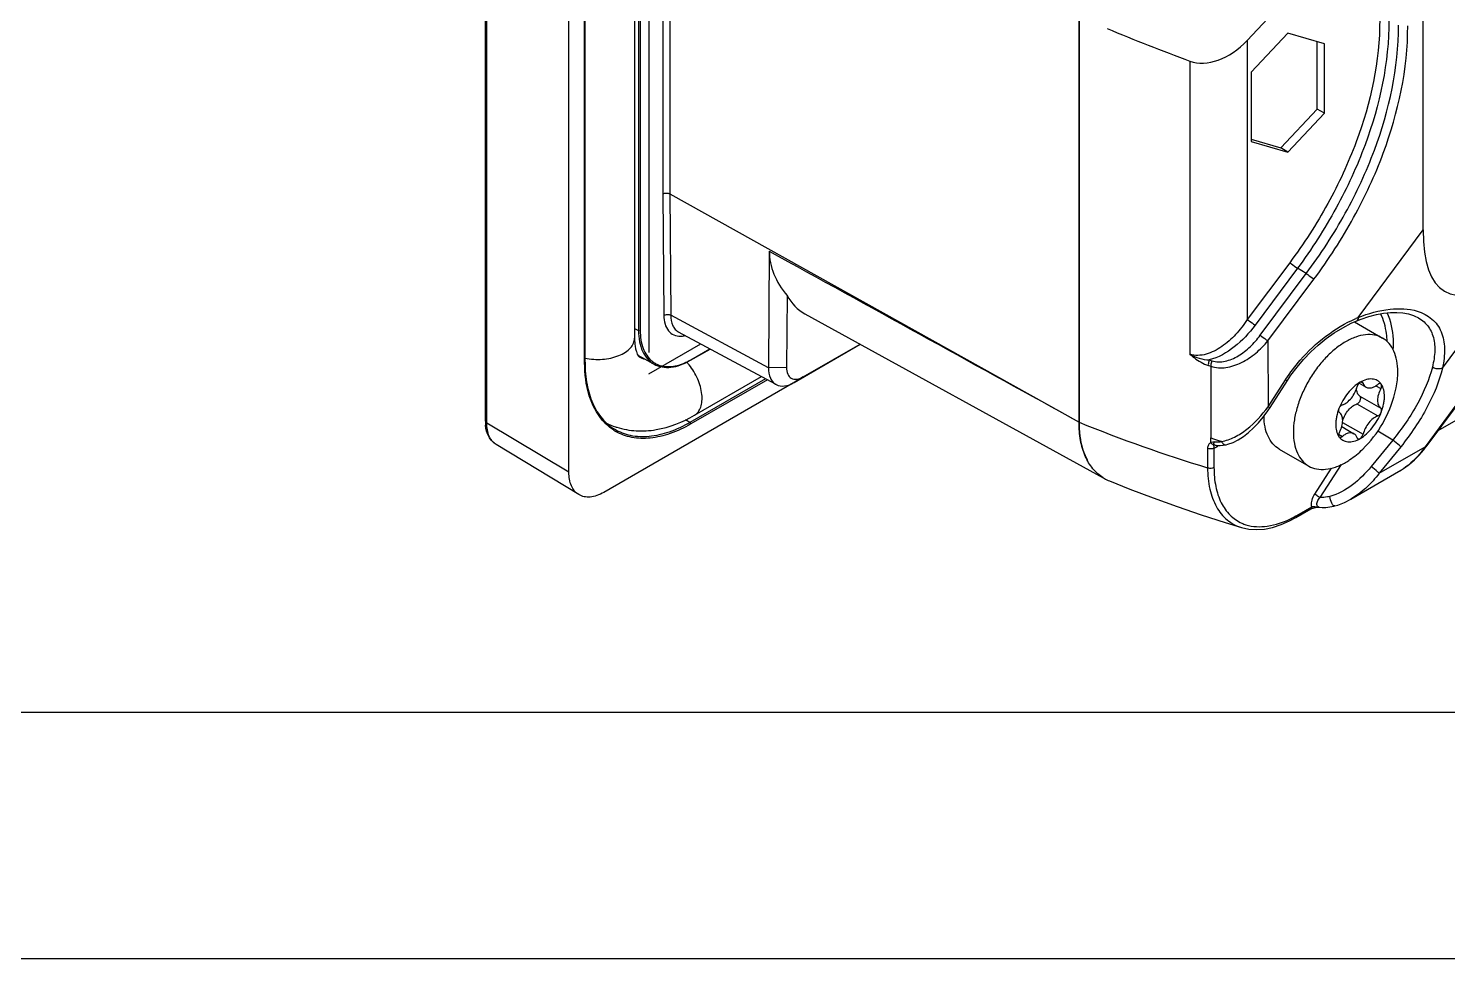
# Model space of a CAD drawing. Header units: millimetres. Extents: x 0 to 594, y 0 to 420.
# Drawn here: x 328.04 to 356.86, y 0 to 18.89 of the extents above; entities that cross this region are included whole.
import ezdxf

# ---------------------------------------------------------------- set-up
doc = ezdxf.new("R2010")
doc.units = ezdxf.units.MM
doc.header["$LTSCALE"] = 32.67
doc.linetypes.add('CENTER', pattern=[0.6, 0.375, -0.075, 0.075, -0.075])
doc.layers.get('0').update_dxf_attribs({"linetype": 'CONTINUOUS'})
for name, color, linetype in [('AUSFORMSCHRAEGEN', 7, 'CONTINUOUS'), ('FASEN', 7, 'CONTINUOUS'), ('KURVEN', 7, 'CONTINUOUS'), ('RUNDUNGEN', 7, 'CONTINUOUS')]:
    doc.layers.add(name, color=color, linetype=linetype)

msp = doc.modelspace()

# ---------------------------------------------------------------- linework, layer by layer
at = {"color": 7, "linetype": 'CONTINUOUS'}
for p, q in [((340.3475, 46.0778), (340.3475, 12.6014)), ((354.9677, 12.9304), (355.5381, 12.6011)), ((341.5635, 11.0332), (342.9241, 11.8188)), ((355.0613, 11.6877), (355.2058, 11.6043)), ((355.1016, 11.7114), (355.1428, 11.6876)), ((355.4027, 11.6323), (355.5027, 11.5746)), ((355.0178, 11.2642), (355.442, 11.0192)), ((355.0784, 11.4205), (355.5027, 11.1756)), ((354.709, 10.8043), (354.9584, 10.6603)), ((354.726, 10.8876), (355.1428, 10.647)), ((354.6465, 10.6474), (354.7222, 10.6037)), ((353.4412, 10.3476), (354.0381, 10.003)), ((589, 5), (20, 5))]:
    msp.add_line(p, q, dxfattribs=at)
at = {"color": 2, "linetype": 'CONTINUOUS'}
msp.add_line((0, 0), (594, 0), dxfattribs=at)
at = {"color": 7, "linetype": 'CONTINUOUS'}
for centre, radius, start, end in [((340.5346, 11.3217), 1.1789, 38.77654, 42.07967), ((353.4386, 12.0812), 2.4275, 314.35068, 345.64979), ((340.4468, 12.2388), 1.5198, 243.79015, 251.33381), ((340.4482, 12.2426), 1.5238, 251.33125, 252.4282)]:
    msp.add_arc(centre, radius, start, end, dxfattribs=at)
for points, knots in [([(339.3402, 12.1946), (339.4561, 12.1702), (339.6909, 12.1563), (339.9718, 12.2141), (340.1589, 12.3081), (340.2632, 12.393), (340.3311, 12.492), (340.3475, 12.5663), (340.3475, 12.6014)], [0, 0, 0, 0, 0.2959086, 0.5797687, 0.7052597, 0.8158402, 0.9123739, 1, 1, 1, 1]), ([(340.3475, 12.6014), (340.3475, 12.5646), (340.3503, 12.4967), (340.3624, 12.4051), (340.3808, 12.3317), (340.3982, 12.2818), (340.4197, 12.2442), (340.4254, 12.234), (340.4401, 12.2182), (340.4384, 12.2206)], [0, 0, 0, 0, 0.2765795, 0.5102216, 0.6979606, 0.8366861, 0.9281847, 0.9776102, 1, 1, 1, 1]), ([(354.7881, 12.5268), (354.7155, 12.4849), (354.5721, 12.3843), (354.3747, 12.1997), (354.1929, 11.9815), (354.0334, 11.7378), (353.9021, 11.4778), (353.804, 11.2112), (353.7428, 10.948), (353.7274, 10.7735), (353.7274, 10.6897)], [0, 0, 0, 0, 0.1141578, 0.2373245, 0.366975, 0.4999991, 0.6330233, 0.7626742, 0.8858415, 1, 1, 1, 1]), ([(355.5381, 12.6011), (355.4886, 12.6296), (355.3749, 12.6709), (355.1861, 12.6756), (354.9849, 12.6271), (354.854, 12.5648), (354.7881, 12.5268)], [0, 0, 0, 0, 0.217773, 0.4509557, 0.7101919, 1, 1, 1, 1]), ([(355.8488, 11.9144), (355.8488, 11.9904), (355.8373, 12.135), (355.7787, 12.3335), (355.6802, 12.4947), (355.5876, 12.5725), (355.5381, 12.6011)], [0, 0, 0, 0, 0.289809, 0.5490455, 0.7822278, 1, 1, 1, 1]), ([(340.4384, 12.2206), (340.4373, 12.2221), (340.4489, 12.2162), (340.4572, 12.2177), (340.4712, 12.2159), (340.4789, 12.2159)], [0, 0, 0, 0, 0.1364805, 0.4371011, 1, 1, 1, 1]), ([(341.5635, 11.0332), (341.5924, 11.0499), (341.6461, 11.098), (341.6976, 11.199), (341.7215, 11.3232), (341.7165, 11.5197), (341.6397, 11.7804), (341.5248, 11.9715), (341.4537, 12.06)], [0, 0, 0, 0, 0.088189, 0.1846241, 0.2943073, 0.4184282, 0.700504, 1, 1, 1, 1]), ([(355.7903, 11.4795), (355.7998, 11.5168), (355.8322, 11.6596), (355.8488, 11.8064), (355.8488, 11.9144)], [0, 0, 0, 0, 0.2624949, 1, 1, 1, 1]), ([(355.0821, 11.7038), (355.0363, 11.6774), (354.9469, 11.6106), (354.8294, 11.4851), (354.7282, 11.3366), (354.6754, 11.227), (354.6535, 11.1706)], [0, 0, 0, 0, 0.2279805, 0.4775425, 0.7387619, 1, 1, 1, 1]), ([(354.7222, 11.2453), (354.7562, 11.2563), (354.8245, 11.2959), (354.9107, 11.3831), (354.9805, 11.4928), (355.0115, 11.5755), (355.0215, 11.6175)], [0, 0, 0, 0, 0.2166652, 0.4689312, 0.7379985, 1, 1, 1, 1]), ([(355.0784, 11.4205), (355.0676, 11.428), (355.0476, 11.4472), (355.0265, 11.4851), (355.0139, 11.5309), (355.0114, 11.564), (355.0114, 11.5813)], [0, 0, 0, 0, 0.2178049, 0.4522945, 0.7118115, 1, 1, 1, 1]), ([(355.0821, 11.7038), (355.0671, 11.6952), (355.0413, 11.6686), (355.0257, 11.6355), (355.0215, 11.6175)], [0, 0, 0, 0, 0.4838545, 1, 1, 1, 1]), ([(355.5108, 11.6655), (355.5003, 11.6805), (355.4766, 11.708), (355.4332, 11.7403), (355.3835, 11.7618), (355.3083, 11.776), (355.202, 11.7629), (355.1223, 11.727), (355.0821, 11.7038)], [0, 0, 0, 0, 0.1154266, 0.2272111, 0.3389617, 0.4544064, 0.7069295, 1, 1, 1, 1]), ([(355.1271, 11.7083), (355.121, 11.7118), (355.1044, 11.7143), (355.0896, 11.7081), (355.0821, 11.7038)], [0, 0, 0, 0, 0.4492214, 1, 1, 1, 1]), ([(355.1428, 11.6876), (355.1414, 11.692), (355.1375, 11.7001), (355.1307, 11.7062), (355.1271, 11.7083)], [0, 0, 0, 0, 0.5239794, 1, 1, 1, 1]), ([(355.1428, 11.6876), (355.1485, 11.6699), (355.1642, 11.6374), (355.1912, 11.6127), (355.2058, 11.6043)], [0, 0, 0, 0, 0.5240252, 1, 1, 1, 1]), ([(355.2058, 11.6043), (355.2211, 11.5954), (355.2581, 11.5842), (355.3188, 11.5903), (355.3823, 11.6165), (355.4222, 11.6444), (355.442, 11.6609)], [0, 0, 0, 0, 0.2065, 0.4355896, 0.6996586, 1, 1, 1, 1]), ([(355.5027, 11.5746), (355.4818, 11.5362), (355.4496, 11.4589), (355.4327, 11.3585), (355.4382, 11.286), (355.4508, 11.2402), (355.4719, 11.2023), (355.4919, 11.183), (355.5027, 11.1756)], [0, 0, 0, 0, 0.3046053, 0.579676, 0.7008075, 0.8098999, 0.9084362, 1, 1, 1, 1]), ([(355.5007, 11.6749), (355.4969, 11.6771), (355.4877, 11.6799), (355.4726, 11.6784), (355.4568, 11.6719), (355.4469, 11.6649), (355.442, 11.6609)], [0, 0, 0, 0, 0.2064935, 0.4355782, 0.6996724, 1, 1, 1, 1]), ([(355.5027, 11.5746), (355.5071, 11.5827), (355.5143, 11.5994), (355.5211, 11.6299), (355.5186, 11.6544), (355.5108, 11.6655)], [0, 0, 0, 0, 0.2951827, 0.5687937, 1, 1, 1, 1]), ([(355.5108, 11.094), (355.5317, 11.1479), (355.5566, 11.2298), (355.574, 11.3395), (355.5822, 11.4769), (355.5599, 11.5957), (355.5108, 11.6655)], [0, 0, 0, 0, 0.2949396, 0.4335699, 0.5646763, 1, 1, 1, 1]), ([(354.7222, 11.2453), (354.7071, 11.2404), (354.6785, 11.2179), (354.6602, 11.1879), (354.6535, 11.1706)], [0, 0, 0, 0, 0.4614332, 1, 1, 1, 1]), ([(354.7283, 10.9275), (354.7405, 10.9663), (354.7734, 11.0417), (354.8419, 11.1408), (354.9233, 11.2187), (354.9865, 11.2541), (355.0178, 11.2642)], [0, 0, 0, 0, 0.2666604, 0.5348824, 0.7844398, 1, 1, 1, 1]), ([(355.0178, 11.2642), (355.0329, 11.2691), (355.0539, 11.2856), (355.0746, 11.3133), (355.0871, 11.3382), (355.0944, 11.3635), (355.0959, 11.3871), (355.0912, 11.4072), (355.0831, 11.4173), (355.0784, 11.4205)], [0, 0, 0, 0, 0.2501966, 0.3959601, 0.5434118, 0.6829595, 0.8067466, 0.9111581, 1, 1, 1, 1]), ([(339.9882, 10.7899), (340.1151, 10.7497), (340.3817, 10.7024), (340.9294, 10.7375), (341.3231, 10.8944), (341.5635, 11.0332)], [0, 0, 0, 0, 0.2442906, 0.4905752, 1, 1, 1, 1]), ([(353.4412, 10.3476), (353.3925, 10.3757), (353.3013, 10.4519), (353.2034, 10.6094), (353.1441, 10.8034), (353.1314, 10.9449), (353.1306, 11.0193)], [0, 0, 0, 0, 0.2184508, 0.451916, 0.710884, 1, 1, 1, 1]), ([(354.6535, 11.1706), (354.6325, 11.1166), (354.6077, 11.0348), (354.5902, 10.925), (354.5821, 10.7877), (354.6044, 10.6689), (354.6535, 10.599)], [0, 0, 0, 0, 0.2949396, 0.43357, 0.5646763, 1, 1, 1, 1]), ([(354.6535, 11.1706), (354.6502, 11.1623), (354.6456, 11.146), (354.6441, 11.1224), (354.6488, 11.1023), (354.6569, 11.0922), (354.6616, 11.089)], [0, 0, 0, 0, 0.3056667, 0.5767625, 0.8053666, 1, 1, 1, 1]), ([(354.6616, 10.69), (354.6824, 10.7283), (354.7146, 10.8056), (354.7315, 10.906), (354.7261, 10.9786), (354.7135, 11.0244), (354.6924, 11.0623), (354.6724, 11.0815), (354.6616, 11.089)], [0, 0, 0, 0, 0.3046053, 0.579676, 0.7008075, 0.8098999, 0.9084362, 1, 1, 1, 1]), ([(355.0821, 10.5607), (355.1279, 10.5872), (355.2173, 10.6539), (355.3349, 10.7794), (355.436, 10.9279), (355.4889, 11.0375), (355.5108, 11.094)], [0, 0, 0, 0, 0.2279805, 0.4775425, 0.7387619, 1, 1, 1, 1]), ([(355.442, 11.0192), (355.408, 11.0083), (355.3397, 10.9686), (355.2536, 10.8815), (355.1838, 10.7718), (355.1527, 10.689), (355.1428, 10.647)], [0, 0, 0, 0, 0.2166652, 0.4689312, 0.7379985, 1, 1, 1, 1]), ([(355.442, 11.0192), (355.4572, 11.0242), (355.4857, 11.0466), (355.5041, 11.0766), (355.5108, 11.094)], [0, 0, 0, 0, 0.4614332, 1, 1, 1, 1]), ([(355.5108, 11.094), (355.514, 11.1023), (355.5187, 11.1185), (355.5201, 11.1422), (355.5154, 11.1623), (355.5073, 11.1724), (355.5027, 11.1756)], [0, 0, 0, 0, 0.3056667, 0.5767625, 0.8053666, 1, 1, 1, 1]), ([(353.7274, 10.6897), (353.7274, 10.6136), (353.7389, 10.4691), (353.7975, 10.2705), (353.896, 10.1094), (353.9886, 10.0315), (354.0381, 10.003)], [0, 0, 0, 0, 0.289809, 0.5490455, 0.7822278, 1, 1, 1, 1]), ([(354.6616, 10.69), (354.6571, 10.6818), (354.65, 10.6651), (354.6431, 10.6346), (354.6456, 10.6101), (354.6535, 10.599)], [0, 0, 0, 0, 0.2952121, 0.5687883, 1, 1, 1, 1]), ([(354.9584, 10.6603), (354.9431, 10.6691), (354.9062, 10.6804), (354.8454, 10.6742), (354.7819, 10.6481), (354.742, 10.6201), (354.7222, 10.6037)], [0, 0, 0, 0, 0.2065, 0.4355896, 0.6996586, 1, 1, 1, 1]), ([(354.6535, 10.599), (354.664, 10.5841), (354.6876, 10.5565), (354.7311, 10.5243), (354.7808, 10.5028), (354.856, 10.4886), (354.9622, 10.5017), (355.0419, 10.5375), (355.0821, 10.5607)], [0, 0, 0, 0, 0.1154266, 0.2272111, 0.3389617, 0.4544064, 0.7069295, 1, 1, 1, 1]), ([(354.6636, 10.5896), (354.6674, 10.5874), (354.6766, 10.5846), (354.6916, 10.5862), (354.7074, 10.5927), (354.7173, 10.5996), (354.7222, 10.6037)], [0, 0, 0, 0, 0.2064935, 0.4355782, 0.6996724, 1, 1, 1, 1]), ([(355.0215, 10.577), (355.0157, 10.5946), (355, 10.6272), (354.973, 10.6518), (354.9584, 10.6603)], [0, 0, 0, 0, 0.5240252, 1, 1, 1, 1]), ([(355.0215, 10.577), (355.0229, 10.5726), (355.0268, 10.5645), (355.0335, 10.5584), (355.0371, 10.5563)], [0, 0, 0, 0, 0.5239794, 1, 1, 1, 1]), ([(355.0371, 10.5563), (355.0432, 10.5528), (355.0598, 10.5502), (355.0747, 10.5564), (355.0821, 10.5607)], [0, 0, 0, 0, 0.4492216, 1, 1, 1, 1]), ([(355.0821, 10.5607), (355.0971, 10.5694), (355.1229, 10.5959), (355.1385, 10.629), (355.1428, 10.647)], [0, 0, 0, 0, 0.4838545, 1, 1, 1, 1]), ([(354.7881, 10.0773), (354.8182, 10.0946), (354.9423, 10.1726), (355.0556, 10.2672), (355.1355, 10.3454)], [0, 0, 0, 0, 0.2371329, 1, 1, 1, 1]), ([(354.0381, 10.003), (354.0876, 9.9744), (354.2013, 9.9331), (354.3901, 9.9284), (354.5914, 9.9769), (354.7223, 10.0393), (354.7881, 10.0773)], [0, 0, 0, 0, 0.217773, 0.4509557, 0.7101919, 1, 1, 1, 1])]:
    msp.add_open_spline(points, degree=3, knots=knots, dxfattribs=at)
for points in [[(340.4383, 12.2209), (340.4764, 12.1989), (340.5177, 12.1819), (340.5601, 12.1704)], [(355.5108, 11.6655), (355.5081, 11.6693), (355.5047, 11.6726), (355.5007, 11.6749)], [(354.6535, 10.599), (354.6561, 10.5953), (354.6596, 10.5919), (354.6636, 10.5896)]]:
    msp.add_open_spline(points, degree=3, dxfattribs=at)
at = {"layer": 'AUSFORMSCHRAEGEN', "color": 7, "linetype": 'CONTINUOUS'}
for p, q in [((339.0141, 9.8763), (339.0141, 47.4353)), ((349.3733, 20.8948), (349.3733, 10.8969)), ((352.7919, 18.6467), (353.2103, 19.0885)), ((353.6142, 18.7932), (352.8691, 18.0042)), ((354.3598, 18.5779), (353.6142, 18.7932)), ((352.7919, 18.6467), (352.7919, 12.9766)), ((354.2126, 17.25), (354.2126, 18.6204)), ((354.3598, 17.1664), (354.3598, 18.5779)), ((351.6265, 18.2252), (351.6266, 12.2721)), ((352.8691, 18.0042), (352.8691, 16.5927)), ((353.4704, 16.4641), (354.2126, 17.25)), ((353.6147, 16.3773), (354.3598, 17.1664)), ((354.3598, 17.1664), (354.2126, 17.25)), ((352.8691, 16.6378), (353.4704, 16.4641)), ((352.8691, 16.5927), (353.6147, 16.3773)), ((353.6147, 16.3773), (353.4704, 16.4641)), ((343.8081, 13.0929), (349.8668, 9.7656)), ((340.415, 12.2525), (340.7426, 12.0726)), ((343.5742, 11.6925), (339.7213, 9.468)), ((339.2151, 9.4221), (337.538, 10.4388))]:
    msp.add_line(p, q, dxfattribs=at)
for centre, radius, start, end in [((351.6781, 10.8968), 2.3049, 179.99631, 181.27086), ((351.5301, 10.8926), 2.1568, 181.24618, 184.70827), ((351.3279, 10.876), 1.9539, 184.71171, 187.93283), ((351.1826, 10.8563), 1.8072, 187.95024, 189.84293), ((351.0445, 10.8316), 1.667, 189.81745, 193.78664), ((350.9257, 10.8033), 1.5448, 193.81605, 195.53451), ((350.8086, 10.7697), 1.423, 195.49444, 200.25268), ((350.7102, 10.7345), 1.3186, 200.29784, 201.63705), ((350.6202, 10.6975), 1.2212, 201.58125, 207.53753), ((350.5508, 10.6628), 1.1437, 207.60064, 207.98212)]:
    msp.add_arc(centre, radius, start, end, dxfattribs=at)
for centre, major_axis, start_param, end_param in [((389.787, 82.3374), (48.7971, 57.9775), -2.9369674, -2.9024994), ((352.2371, 19.251), (0.7808, 0.9276), -2.9024994, -1.6575452)]:
    msp.add_ellipse(centre, major_axis=major_axis, ratio=0.6735793, start_param=start_param, end_param=end_param, dxfattribs=at)
for points, knots in [([(339.2151, 9.4221), (339.183, 9.4416), (339.123, 9.4939), (339.0339, 9.6435), (339.0141, 9.7821), (339.0141, 9.8763)], [0, 0, 0, 0, 0.2183945, 0.4525668, 1, 1, 1, 1]), ([(339.7213, 9.468), (339.6767, 9.4423), (339.5881, 9.4002), (339.4519, 9.3681), (339.3244, 9.3728), (339.2481, 9.4021), (339.2151, 9.4221)], [0, 0, 0, 0, 0.2901736, 0.5493444, 0.7821674, 1, 1, 1, 1])]:
    msp.add_open_spline(points, degree=3, knots=knots, dxfattribs=at)
at = {"layer": 'FASEN', "color": 7, "linetype": 'CONTINUOUS'}
for p, q in [((343.0834, 14.3668), (343.0647, 11.9977)), ((343.0834, 14.3668), (343.2666, 14.2647)), ((343.4457, 13.4639), (343.4342, 12.0015)), ((343.5889, 11.7001), (344.9321, 12.4756)), ((343.7689, 11.8114), (344.9256, 12.4792)), ((343.4342, 12.0015), (343.0647, 11.9977)), ((343.7689, 11.8114), (343.5889, 11.7001))]:
    msp.add_line(p, q, dxfattribs=at)
for centre, major_axis, ratio, start_param, end_param in [((346.681, 14.4563), (3.5968, 0.1231), 0.5839052, 3.1255931, 3.5742749), ((345.1394, 15.3819), (1.3581, 2.2736), 0.5671905, -3.4601187, -3.1210919)]:
    msp.add_ellipse(centre, major_axis=major_axis, ratio=ratio, start_param=start_param, end_param=end_param, dxfattribs=at)
msp.add_open_spline([(343.2666, 14.2647), (345.3023, 13.1424), (347.3378, 12.0198), (349.3733, 10.8969)], degree=3, dxfattribs=at)
for points, knots in [([(343.0647, 11.9977), (343.0649, 11.9261), (343.0805, 11.8206), (343.1513, 11.7087), (343.1985, 11.6711), (343.2236, 11.6576)], [0, 0, 0, 0, 0.5485692, 0.7818223, 1, 1, 1, 1]), ([(343.4342, 12.0015), (343.4338, 11.9565), (343.4439, 11.8728), (343.5238, 11.7731), (343.6509, 11.7556), (343.7293, 11.7886), (343.7689, 11.8114)], [0, 0, 0, 0, 0.274139, 0.496893, 0.7217189, 1, 1, 1, 1]), ([(343.2236, 11.6576), (343.2736, 11.6307), (343.4086, 11.6138), (343.5286, 11.6649), (343.5889, 11.7001)], [0, 0, 0, 0, 0.4485314, 1, 1, 1, 1])]:
    msp.add_open_spline(points, degree=3, knots=knots, dxfattribs=at)
at = {"layer": 'KURVEN', "color": 7, "linetype": 'CENTER'}
for p, q in [((340.6393, 24.5581), (340.6393, 11.8747)), ((340.6393, 11.8747), (341.6912, 12.4819))]:
    msp.add_line(p, q, dxfattribs=at)
at = {"layer": 'RUNDUNGEN', "color": 7, "linetype": 'CONTINUOUS'}
for p, q in [((337.3174, 10.914), (337.3174, 48.473)), ((337.3455, 10.8739), (337.3455, 48.4329)), ((340.4277, 46.2302), (340.4277, 12.7536)), ((340.4627, 46.2303), (340.4627, 12.7538)), ((339.3334, 12.1018), (339.3334, 45.5783)), ((339.3407, 12.112), (339.3407, 45.5885)), ((356.363, 14.7993), (356.363, 36.2376)), ((340.9222, 24.1377), (340.9222, 15.5288)), ((341.0624, 24.0207), (341.0624, 15.5298)), ((349.3733, 10.8921), (349.3733, 20.8948)), ((340.9222, 15.5288), (340.9409, 13.0633)), ((341.0624, 15.5298), (349.3733, 10.8969)), ((341.0624, 15.5298), (341.0811, 13.0646)), ((355.0412, 13.0182), (356.363, 14.7993)), ((353.6527, 14.1323), (352.7919, 12.9766)), ((353.809, 14.0181), (352.9483, 12.8623)), ((353.0555, 12.6597), (353.9895, 13.9138)), ((353.9895, 13.9138), (353.809, 14.0181)), ((353.2118, 12.5454), (354.1459, 13.7996)), ((356.7527, 11.9907), (358.0949, 13.7993)), ((343.0647, 11.9977), (341.0811, 13.0646)), ((355.0156, 12.9518), (355.1071, 12.9879)), ((356.2079, 13.0428), (356.2086, 13.0425)), ((356.6671, 10.7243), (360.7613, 13.088)), ((340.3475, 12.7983), (340.4277, 12.7536)), ((343.2237, 11.6576), (341.2425, 12.7233)), ((353.2118, 12.5454), (353.2119, 11.2036)), ((341.4838, 12.1498), (341.8816, 12.3795)), ((341.489, 12.1613), (341.874, 12.3836)), ((352.0181, 12.1567), (352.0707, 12.1397)), ((352.0005, 12.0455), (352.0533, 12.0285)), ((352.0533, 12.0285), (352.0533, 10.5734)), ((343.0071, 11.7741), (341.4716, 10.8876)), ((343.0434, 11.7546), (341.489, 10.8572)), ((353.2119, 11.2036), (353.564, 11.7503)), ((353.2548, 11.1944), (353.6068, 11.7412)), ((357.3341, 11.6526), (356.4031, 10.3952)), ((357.3506, 11.6474), (356.4197, 10.3901)), ((353.206, 11.1214), (353.2548, 11.1944)), ((339.0141, 9.8763), (337.3455, 10.8739)), ((341.4716, 10.8876), (341.3844, 10.9398)), ((355.7445, 10.5304), (355.44, 10.7091)), ((352.3606, 10.4359), (352.3607, 10.4359)), ((355.7445, 10.5304), (355.3066, 9.9913)), ((355.9091, 10.3963), (355.4711, 9.8572)), ((355.4711, 9.8572), (356.4031, 10.3952)), ((356.3769, 10.3343), (356.4197, 10.3901)), ((351.9834, 10.3609), (351.9834, 9.9673)), ((352.1146, 10.366), (352.1146, 9.9724)), ((354.1629, 9.4324), (354.5033, 9.9588)), ((354.2684, 9.3619), (354.7015, 10.0315)), ((354.8963, 9.3313), (355.9088, 9.9158)), ((354.8952, 9.3307), (354.8926, 9.3291)), ((353.7754, 8.9559), (354.08, 9.1317)), ((353.7961, 9.0017), (354.1007, 9.1775)), ((354.2228, 9.166), (354.2423, 9.1671)), ((354.2423, 9.1671), (354.2528, 9.1675)), ((354.2519, 9.1674), (354.2517, 9.1675)), ((354.5659, 9.1916), (354.5658, 9.1916))]:
    msp.add_line(p, q, dxfattribs=at)
for points in [[(355.1071, 12.9879), (355.262, 13.04), (355.4134, 13.0796), (355.5596, 13.1067), (355.6993, 13.1213), (355.8311, 13.1236), (355.9534, 13.114), (356.065, 13.0929), (356.1647, 13.0614), (356.2085, 13.0426)], [(353.6068, 11.7412), (353.6768, 11.8453), (353.8008, 12.0111), (353.9355, 12.1698), (354.0799, 12.3199), (354.2327, 12.4603), (354.3927, 12.5898), (354.5586, 12.707), (354.7287, 12.8111), (354.9018, 12.9011), (355.0156, 12.9518)], [(352.3606, 10.4359), (352.3932, 10.4446), (352.501, 10.4836), (352.6083, 10.5378), (352.7144, 10.6059), (352.8186, 10.6867), (352.9204, 10.7794), (353.0193, 10.8831), (353.1147, 10.9973), (353.206, 11.1214)], [(352.1558, 10.4191), (352.1856, 10.4172), (352.2413, 10.4178), (352.2996, 10.4239), (352.3607, 10.4359)], [(355.9062, 9.9143), (355.9863, 9.9645), (356.0874, 10.0394), (356.1867, 10.1261), (356.2834, 10.2244), (356.3769, 10.3343)], [(349.9929, 9.6995), (350.404, 9.5366), (350.8829, 9.3552), (351.3657, 9.1813), (351.8525, 9.0147), (352.3432, 8.8556), (352.6732, 8.7535)], [(354.5658, 9.1916), (354.6274, 9.2095), (354.7625, 9.2621), (354.8953, 9.3307)], [(352.6714, 8.754), (352.8238, 8.7208), (352.9772, 8.7111), (353.1381, 8.7232), (353.3049, 8.7569), (353.4765, 8.8124), (353.6515, 8.8893), (353.7754, 8.9559)], [(354.0801, 9.1318), (354.0877, 9.1359), (354.1051, 9.1435), (354.1264, 9.1507)], [(354.1264, 9.1507), (354.1509, 9.1569), (354.1782, 9.1617)], [(354.1782, 9.1617), (354.2065, 9.1649), (354.2228, 9.166)], [(354.2517, 9.1675), (354.3119, 9.1623), (354.3882, 9.163), (354.4684, 9.1715), (354.5518, 9.1881), (354.5659, 9.1916)]]:
    msp.add_lwpolyline(points, dxfattribs=at)
for centre, radius, start, end in [((356.0625, 10.5655), 2.6568, 112.60641, 113.69311), ((342.1704, 12.112), 2.8297, 179.9999, 180.20515), ((341.0083, 12.513), 0.4894, 230.28253, 239.96457), ((340.8571, 13.2523), 1.2608, 294.94171, 299.62254), ((340.813, 13.3322), 1.3521, 299.57218, 300.00017), ((352.0521, 12.9938), 0.8377, 239.46278, 267.6692), ((341.0077, 12.5133), 0.4894, 240.03583, 249.71767), ((356.3903, 9.93), 3.3618, 146.93352, 147.21676), ((338.163, 10.9131), 0.8456, 179.93866, 185.44002), ((340.5437, 11.6647), 1.1221, 221.13939, 222.99269), ((340.4738, 11.588), 1.0182, 237.56328, 239.9995), ((361.0874, 39.8078), 31.1984, 247.94651, 253.03368), ((334.5349, 10.5734), 17.5184, 359.68401, 0.00005), ((352.2555, 10.4038), 0.1459, 192.41185, 195.00541), ((350.3017, 10.4659), 0.8263, 238.16049, 239.99507), ((350.3054, 10.4728), 0.8341, 240.01664, 247.99858), ((352.7292, 10.8442), 2.1291, 296.59756, 298.97997), ((352.6739, 10.9452), 2.2442, 298.96799, 300.00262), ((354.2451, 9.3548), 0.1875, 269.60133, 272.33115), ((353.0076, 9.5824), 0.8088, 246.12834, 252.50651)]:
    msp.add_arc(centre, radius, start, end, dxfattribs=at)
msp.add_ellipse((401.4715, 90.9296), major_axis=(44.6734, 77.3766), ratio=0.0807741, start_param=-3.2805954, end_param=-3.0025913, dxfattribs=at)
for points, knots in [([(355.4815, 19.0708), (355.4814, 18.2281), (355.1977, 16.9192), (354.4478, 15.304), (353.9369, 14.5139), (353.6527, 14.1323)], [0, 0, 0, 0, 0.4736009, 0.7325869, 1, 1, 1, 1]), ([(355.6689, 19.0611), (355.6689, 18.201), (355.3804, 16.8652), (354.6178, 15.2156), (354.0982, 14.4082), (353.809, 14.0181)], [0, 0, 0, 0, 0.4736026, 0.7326013, 1, 1, 1, 1]), ([(353.9895, 13.9138), (354.2806, 14.3028), (354.804, 15.1083), (355.5724, 16.756), (355.8632, 18.0924), (355.8632, 18.9527)], [0, 0, 0, 0, 0.2674277, 0.5264018, 1, 1, 1, 1]), ([(354.1459, 13.7996), (354.4419, 14.197), (354.974, 15.0199), (355.7551, 16.7021), (356.0506, 18.0653), (356.0506, 18.943)], [0, 0, 0, 0, 0.2674131, 0.5263996, 1, 1, 1, 1]), ([(340.9222, 15.5284), (340.9429, 15.5406), (340.992, 15.5506), (341.0414, 15.5415), (341.0624, 15.5298)], [0, 0, 0, 0, 0.4994467, 1, 1, 1, 1]), ([(353.6527, 14.1323), (353.6646, 14.1249), (353.7184, 14.0891), (353.7702, 14.0503), (353.809, 14.0181)], [0, 0, 0, 0, 0.2180254, 1, 1, 1, 1]), ([(353.9895, 13.9138), (354.0284, 13.8816), (354.0802, 13.8428), (354.1339, 13.807), (354.1459, 13.7996)], [0, 0, 0, 0, 0.7819746, 1, 1, 1, 1]), ([(340.9409, 13.0633), (340.9616, 13.0754), (341.0108, 13.0854), (341.0601, 13.0764), (341.0811, 13.0647)], [0, 0, 0, 0, 0.499447, 1, 1, 1, 1]), ([(340.9409, 13.0633), (340.9413, 13.0038), (340.9543, 12.8928), (341.0226, 12.7482), (341.1396, 12.655), (341.2353, 12.6394), (341.2825, 12.6405)], [0, 0, 0, 0, 0.2925184, 0.5423131, 0.7675312, 1, 1, 1, 1]), ([(341.0811, 13.0646), (341.0815, 12.9928), (341.0977, 12.8869), (341.1694, 12.7748), (341.2171, 12.737), (341.2424, 12.7233)], [0, 0, 0, 0, 0.5471663, 0.780809, 1, 1, 1, 1]), ([(352.7919, 12.9766), (352.7205, 12.8705), (352.5644, 12.671), (352.3301, 12.4602), (352.1214, 12.334), (351.9581, 12.2688), (351.79, 12.2409), (351.6782, 12.2556), (351.6266, 12.2722)], [0, 0, 0, 0, 0.2656147, 0.5241947, 0.6494639, 0.7707726, 0.8874169, 1, 1, 1, 1]), ([(352.7919, 12.9766), (352.8039, 12.9692), (352.8576, 12.9334), (352.9094, 12.8946), (352.9483, 12.8623)], [0, 0, 0, 0, 0.2180255, 1, 1, 1, 1]), ([(353.573, 11.7643), (353.6616, 11.9004), (354.0436, 12.4044), (354.5646, 12.8096), (354.9948, 12.9984)], [0, 0, 0, 0, 0.2569404, 1, 1, 1, 1]), ([(355.0412, 13.0182), (355.0415, 13.0102), (355.0411, 12.9868), (355.0307, 12.9581), (355.0156, 12.9518)], [0, 0, 0, 0, 0.3282412, 1, 1, 1, 1]), ([(355.0412, 13.0182), (355.248, 13.1031), (355.6453, 13.2165), (356.067, 13.2015), (356.2441, 13.147)], [0, 0, 0, 0, 0.5468231, 1, 1, 1, 1]), ([(355.6303, 12.5337), (355.6287, 12.5864), (355.6147, 12.7793), (355.564, 12.972), (355.4992, 13.0971)], [0, 0, 0, 0, 0.2722998, 1, 1, 1, 1]), ([(355.7572, 12.3609), (355.7612, 12.4318), (355.7636, 12.688), (355.712, 12.9497), (355.629, 13.1158)], [0, 0, 0, 0, 0.2767975, 1, 1, 1, 1]), ([(356.2086, 13.0425), (356.2913, 13.0037), (356.4438, 12.8955), (356.5811, 12.6425), (356.613, 12.3366), (356.5781, 12.1248), (356.5503, 12.0141)], [0, 0, 0, 0, 0.2320536, 0.4591653, 0.7096822, 1, 1, 1, 1]), ([(356.2441, 13.147), (356.3514, 13.1139), (356.5534, 13.0125), (356.7552, 12.7316), (356.8172, 12.3723), (356.783, 12.122), (356.7527, 11.9907)], [0, 0, 0, 0, 0.2398646, 0.466003, 0.7120054, 1, 1, 1, 1]), ([(340.4277, 12.7536), (340.4277, 12.6777), (340.4393, 12.5334), (340.4988, 12.3356), (340.5988, 12.1759), (340.6926, 12.1), (340.7426, 12.0726)], [0, 0, 0, 0, 0.2901984, 0.549327, 0.782174, 1, 1, 1, 1]), ([(340.4627, 12.7538), (340.4627, 12.6307), (340.4906, 12.4024), (340.617, 12.2018), (340.6955, 12.1366)], [0, 0, 0, 0, 0.5468193, 1, 1, 1, 1]), ([(352.9483, 12.8623), (352.8274, 12.7), (352.5569, 12.4092), (352.204, 12.2043), (352.0181, 12.1567)], [0, 0, 0, 0, 0.5132373, 1, 1, 1, 1]), ([(341.2825, 12.6405), (341.2898, 12.6407), (341.3198, 12.6423), (341.3495, 12.6472), (341.3716, 12.6525)], [0, 0, 0, 0, 0.241996, 1, 1, 1, 1]), ([(352.0533, 12.0285), (352.1499, 11.9957), (352.3709, 11.9854), (352.684, 12.0956), (352.9712, 12.2882), (353.1364, 12.4549), (353.2118, 12.5454)], [0, 0, 0, 0, 0.2291242, 0.4762656, 0.735381, 1, 1, 1, 1]), ([(352.0707, 12.1397), (352.1558, 12.1123), (352.352, 12.1141), (352.618, 12.2329), (352.8575, 12.4207), (352.9934, 12.5763), (353.0555, 12.6597)], [0, 0, 0, 0, 0.2284174, 0.4751498, 0.734347, 1, 1, 1, 1]), ([(353.0555, 12.6597), (353.0944, 12.6274), (353.1462, 12.5887), (353.1999, 12.5529), (353.2119, 12.5454)], [0, 0, 0, 0, 0.7819746, 1, 1, 1, 1]), ([(340.7426, 12.0726), (340.7927, 12.0451), (340.9066, 12.006), (341.0937, 12.0031), (341.2914, 12.0516), (341.4196, 12.1127), (341.4838, 12.1498)], [0, 0, 0, 0, 0.2205468, 0.4552223, 0.713571, 1, 1, 1, 1]), ([(340.8381, 12.0543), (340.9194, 12.0242), (341.1144, 12.0072), (341.2968, 12.0664), (341.3887, 12.1091)], [0, 0, 0, 0, 0.4609279, 1, 1, 1, 1]), ([(351.6266, 12.2721), (351.6553, 12.246), (351.7674, 12.1521), (351.8982, 12.0787), (352.0005, 12.0455)], [0, 0, 0, 0, 0.2650029, 1, 1, 1, 1]), ([(352.0181, 12.1567), (352.0144, 12.1476), (352.0025, 12.1118), (351.9976, 12.0732), (352.0005, 12.0455)], [0, 0, 0, 0, 0.2617744, 1, 1, 1, 1]), ([(352.0707, 12.1397), (352.0671, 12.1305), (352.0552, 12.0948), (352.0504, 12.0562), (352.0533, 12.0285)], [0, 0, 0, 0, 0.2617454, 1, 1, 1, 1]), ([(339.6986, 10.9264), (339.5729, 11.0703), (339.3799, 11.4559), (339.3334, 11.8761), (339.3334, 12.1018)], [0, 0, 0, 0, 0.458516, 1, 1, 1, 1]), ([(339.3407, 12.1019), (339.3412, 11.9524), (339.3644, 11.6686), (339.4785, 11.2787), (339.6682, 10.9617), (339.8461, 10.8066), (339.9413, 10.7489)], [0, 0, 0, 0, 0.2906622, 0.550427, 0.7834321, 1, 1, 1, 1]), ([(356.5503, 12.0141), (356.4862, 11.7586), (356.2587, 11.2329), (355.9369, 10.7639), (355.7445, 10.5304)], [0, 0, 0, 0, 0.4654181, 1, 1, 1, 1]), ([(356.7527, 11.9907), (356.688, 11.7163), (356.452, 11.1513), (356.1126, 10.6469), (355.9091, 10.3963)], [0, 0, 0, 0, 0.4661404, 1, 1, 1, 1]), ([(356.7526, 11.9906), (356.7384, 11.9831), (356.6706, 11.9633), (356.5936, 11.9824), (356.5503, 12.0141)], [0, 0, 0, 0, 0.2305839, 1, 1, 1, 1]), ([(353.564, 11.7503), (353.5735, 11.7461), (353.585, 11.7415), (353.6044, 11.7374), (353.6068, 11.7412)], [0, 0, 0, 0, 0.6976781, 1, 1, 1, 1]), ([(352.267, 10.502), (352.3589, 10.5175), (352.5428, 10.585), (352.8785, 10.8055), (353.0899, 11.0355), (353.2119, 11.2036)], [0, 0, 0, 0, 0.2330885, 0.4810268, 1, 1, 1, 1]), ([(353.2119, 11.2036), (353.2214, 11.1994), (353.2329, 11.1947), (353.2523, 11.1906), (353.2548, 11.1944)], [0, 0, 0, 0, 0.6976778, 1, 1, 1, 1]), ([(337.3174, 10.914), (337.3174, 10.9103), (337.3204, 10.8934), (337.3343, 10.8806), (337.3455, 10.8739)], [0, 0, 0, 0, 0.2217737, 1, 1, 1, 1]), ([(337.538, 10.4388), (337.4751, 10.4769), (337.3667, 10.5986), (337.329, 10.7527), (337.3212, 10.8329)], [0, 0, 0, 0, 0.4772011, 1, 1, 1, 1]), ([(337.5381, 10.4388), (337.5073, 10.4574), (337.4498, 10.5075), (337.3644, 10.6508), (337.3455, 10.7836), (337.3455, 10.8739)], [0, 0, 0, 0, 0.2183945, 0.4525673, 1, 1, 1, 1]), ([(339.9277, 10.7287), (339.8716, 10.7643), (339.801, 10.8197), (339.7383, 10.883), (339.7229, 10.8995)], [0, 0, 0, 0, 0.7466926, 1, 1, 1, 1]), ([(341.4716, 10.8876), (341.337, 10.8099), (341.0692, 10.6828), (340.6574, 10.5857), (340.2718, 10.5996), (340.0412, 10.6884), (339.9413, 10.7489)], [0, 0, 0, 0, 0.2902055, 0.5493231, 0.7821733, 1, 1, 1, 1]), ([(341.489, 10.8572), (341.3552, 10.7799), (341.0891, 10.6533), (340.6801, 10.5546), (340.2964, 10.5642), (340.0653, 10.6482), (339.9647, 10.7062)], [0, 0, 0, 0, 0.2898051, 0.5490431, 0.7822269, 1, 1, 1, 1]), ([(349.8659, 9.764), (349.7868, 9.813), (349.6397, 9.944), (349.484, 10.2093), (349.3914, 10.5334), (349.3733, 10.7685), (349.3733, 10.8921)], [0, 0, 0, 0, 0.2177014, 0.451391, 0.7108535, 1, 1, 1, 1]), ([(352.053, 10.4767), (352.0331, 10.4669), (351.9939, 10.4355), (351.9834, 10.3858), (351.9834, 10.3609)], [0, 0, 0, 0, 0.4704028, 1, 1, 1, 1]), ([(352.1153, 10.4942), (352.0993, 10.4907), (352.0782, 10.4858), (352.0578, 10.4787), (352.053, 10.4767)], [0, 0, 0, 0, 0.759757, 1, 1, 1, 1]), ([(352.1063, 10.4318), (352.1011, 10.4337), (352.0798, 10.4439), (352.0627, 10.4616), (352.053, 10.4767)], [0, 0, 0, 0, 0.2357912, 1, 1, 1, 1]), ([(352.267, 10.502), (352.2482, 10.5066), (352.1755, 10.5259), (352.1044, 10.551), (352.0533, 10.5734)], [0, 0, 0, 0, 0.2578452, 1, 1, 1, 1]), ([(352.1153, 10.4942), (352.1136, 10.488), (352.1065, 10.4681), (352.1045, 10.4464), (352.1063, 10.4318)], [0, 0, 0, 0, 0.3042239, 1, 1, 1, 1]), ([(352.1063, 10.4318), (352.1071, 10.4234), (352.1098, 10.4037), (352.1106, 10.3836), (352.113, 10.3724)], [0, 0, 0, 0, 0.4234133, 1, 1, 1, 1]), ([(352.1558, 10.4191), (352.1484, 10.4198), (352.1336, 10.4243), (352.1122, 10.4499), (352.1124, 10.4771), (352.1152, 10.4942)], [0, 0, 0, 0, 0.2329454, 0.457345, 1, 1, 1, 1]), ([(352.1153, 10.4942), (352.1277, 10.4932), (352.1784, 10.4911), (352.2293, 10.4956), (352.267, 10.502)], [0, 0, 0, 0, 0.2456843, 1, 1, 1, 1]), ([(352.206, 10.4172), (352.2005, 10.4123), (352.1792, 10.3948), (352.1552, 10.3803), (352.1364, 10.3728)], [0, 0, 0, 0, 0.2680152, 1, 1, 1, 1]), ([(352.267, 10.502), (352.278, 10.4815), (352.3012, 10.4474), (352.3442, 10.432), (352.3606, 10.4359)], [0, 0, 0, 0, 0.5808274, 1, 1, 1, 1]), ([(355.9091, 10.3963), (355.8992, 10.4045), (355.8445, 10.4494), (355.7895, 10.494), (355.7445, 10.5304)], [0, 0, 0, 0, 0.1814387, 1, 1, 1, 1]), ([(356.4031, 10.3952), (356.3694, 10.346), (356.2304, 10.1612), (356.055, 10.0002), (355.9062, 9.9143)], [0, 0, 0, 0, 0.2576734, 1, 1, 1, 1]), ([(356.4197, 10.3901), (356.4186, 10.3887), (356.4112, 10.3914), (356.4068, 10.3934), (356.4031, 10.3953)], [0, 0, 0, 0, 0.2915922, 1, 1, 1, 1]), ([(352.1146, 10.366), (352.1055, 10.3607), (352.0635, 10.345), (352.0146, 10.3472), (351.9834, 10.3609)], [0, 0, 0, 0, 0.2361613, 1, 1, 1, 1]), ([(352.1146, 9.9724), (352.1055, 9.9672), (352.0636, 9.9514), (352.0146, 9.9536), (351.9834, 9.9673)], [0, 0, 0, 0, 0.2361527, 1, 1, 1, 1]), ([(351.9834, 9.9673), (351.9841, 9.8216), (352.0101, 9.5469), (352.1414, 9.1767), (352.3642, 8.8952), (352.5671, 8.786), (352.6714, 8.754)], [0, 0, 0, 0, 0.2931783, 0.5507186, 0.7803979, 1, 1, 1, 1]), ([(352.1146, 9.9724), (352.1146, 9.8429), (352.1351, 9.5975), (352.2417, 9.2631), (352.4228, 8.9989), (352.5916, 8.882), (352.6803, 8.8428)], [0, 0, 0, 0, 0.2915058, 0.5501777, 0.7817468, 1, 1, 1, 1]), ([(355.3066, 9.9913), (355.195, 9.854), (354.9463, 9.6069), (354.6337, 9.4299), (354.4676, 9.3869)], [0, 0, 0, 0, 0.5076362, 1, 1, 1, 1]), ([(355.4711, 9.8572), (355.4313, 9.8042), (355.2657, 9.6027), (355.0638, 9.4282), (354.8952, 9.3306)], [0, 0, 0, 0, 0.2539109, 1, 1, 1, 1]), ([(355.4712, 9.8572), (355.4613, 9.8654), (355.4066, 9.9103), (355.3517, 9.9549), (355.3066, 9.9913)], [0, 0, 0, 0, 0.1814387, 1, 1, 1, 1]), ([(354.0958, 9.1992), (354.09, 9.2369), (354.1028, 9.3211), (354.139, 9.3955), (354.1629, 9.4324)], [0, 0, 0, 0, 0.4647736, 1, 1, 1, 1]), ([(354.2684, 9.3619), (354.2589, 9.3675), (354.2229, 9.3897), (354.1873, 9.4129), (354.1629, 9.4324)], [0, 0, 0, 0, 0.2611145, 1, 1, 1, 1]), ([(354.2071, 9.2033), (354.1986, 9.2281), (354.2114, 9.2912), (354.2462, 9.3385), (354.2684, 9.3619)], [0, 0, 0, 0, 0.447085, 1, 1, 1, 1]), ([(354.4676, 9.3869), (354.4511, 9.3826), (354.3858, 9.3676), (354.3184, 9.3607), (354.2684, 9.3619)], [0, 0, 0, 0, 0.2543622, 1, 1, 1, 1]), ([(354.5658, 9.1916), (354.5559, 9.1891), (354.5277, 9.208), (354.4919, 9.2729), (354.4722, 9.3391), (354.4676, 9.3869)], [0, 0, 0, 0, 0.1342578, 0.3710841, 1, 1, 1, 1]), ([(352.7645, 8.811), (352.9025, 8.7674), (353.2295, 8.7551), (353.5304, 8.8643), (353.6825, 8.9404)], [0, 0, 0, 0, 0.4597846, 1, 1, 1, 1]), ([(353.7961, 9.0017), (353.7961, 8.9966), (353.7949, 8.9797), (353.7859, 8.9619), (353.7754, 8.9559)], [0, 0, 0, 0, 0.2943196, 1, 1, 1, 1]), ([(354.1007, 9.1775), (354.1007, 9.1725), (354.0995, 9.1556), (354.0905, 9.1378), (354.0801, 9.1318)], [0, 0, 0, 0, 0.2942403, 1, 1, 1, 1]), ([(354.2517, 9.1675), (354.2418, 9.1688), (354.2218, 9.176), (354.2103, 9.1939), (354.2071, 9.2033)], [0, 0, 0, 0, 0.5013051, 1, 1, 1, 1]), ([(354.2205, 9.1689), (354.2208, 9.1681), (354.2213, 9.167), (354.2224, 9.166), (354.2228, 9.166)], [0, 0, 0, 0, 0.649841, 1, 1, 1, 1])]:
    msp.add_open_spline(points, degree=3, knots=knots, dxfattribs=at)
for points in [[(340.4627, 12.7538), (340.4526, 12.748), (340.4379, 12.748), (340.4277, 12.7536)], [(339.3334, 12.1018), (339.337, 12.1039), (339.3407, 12.1078), (339.3407, 12.112)], [(341.489, 12.1613), (341.489, 12.1571), (341.4875, 12.1519), (341.4838, 12.1498)], [(341.489, 10.8572), (341.489, 10.8689), (341.4817, 10.8817), (341.4716, 10.8876)], [(352.1364, 10.3728), (352.1293, 10.37), (352.122, 10.3677), (352.1146, 10.366)], [(354.1007, 9.1775), (354.0985, 9.1846), (354.0969, 9.1919), (354.0958, 9.1992)], [(354.1007, 9.1775), (354.1098, 9.1799), (354.1193, 9.181), (354.1287, 9.1812)], [(354.1287, 9.1812), (354.1448, 9.1816), (354.1609, 9.1793), (354.1768, 9.1764)], [(354.1768, 9.1764), (354.1913, 9.1737), (354.2058, 9.1706), (354.2205, 9.1689)], [(354.2205, 9.1689), (354.2282, 9.1679), (354.236, 9.1674), (354.2438, 9.1673)]]:
    msp.add_open_spline(points, degree=3, dxfattribs=at)

doc.saveas('drawing.dxf')
